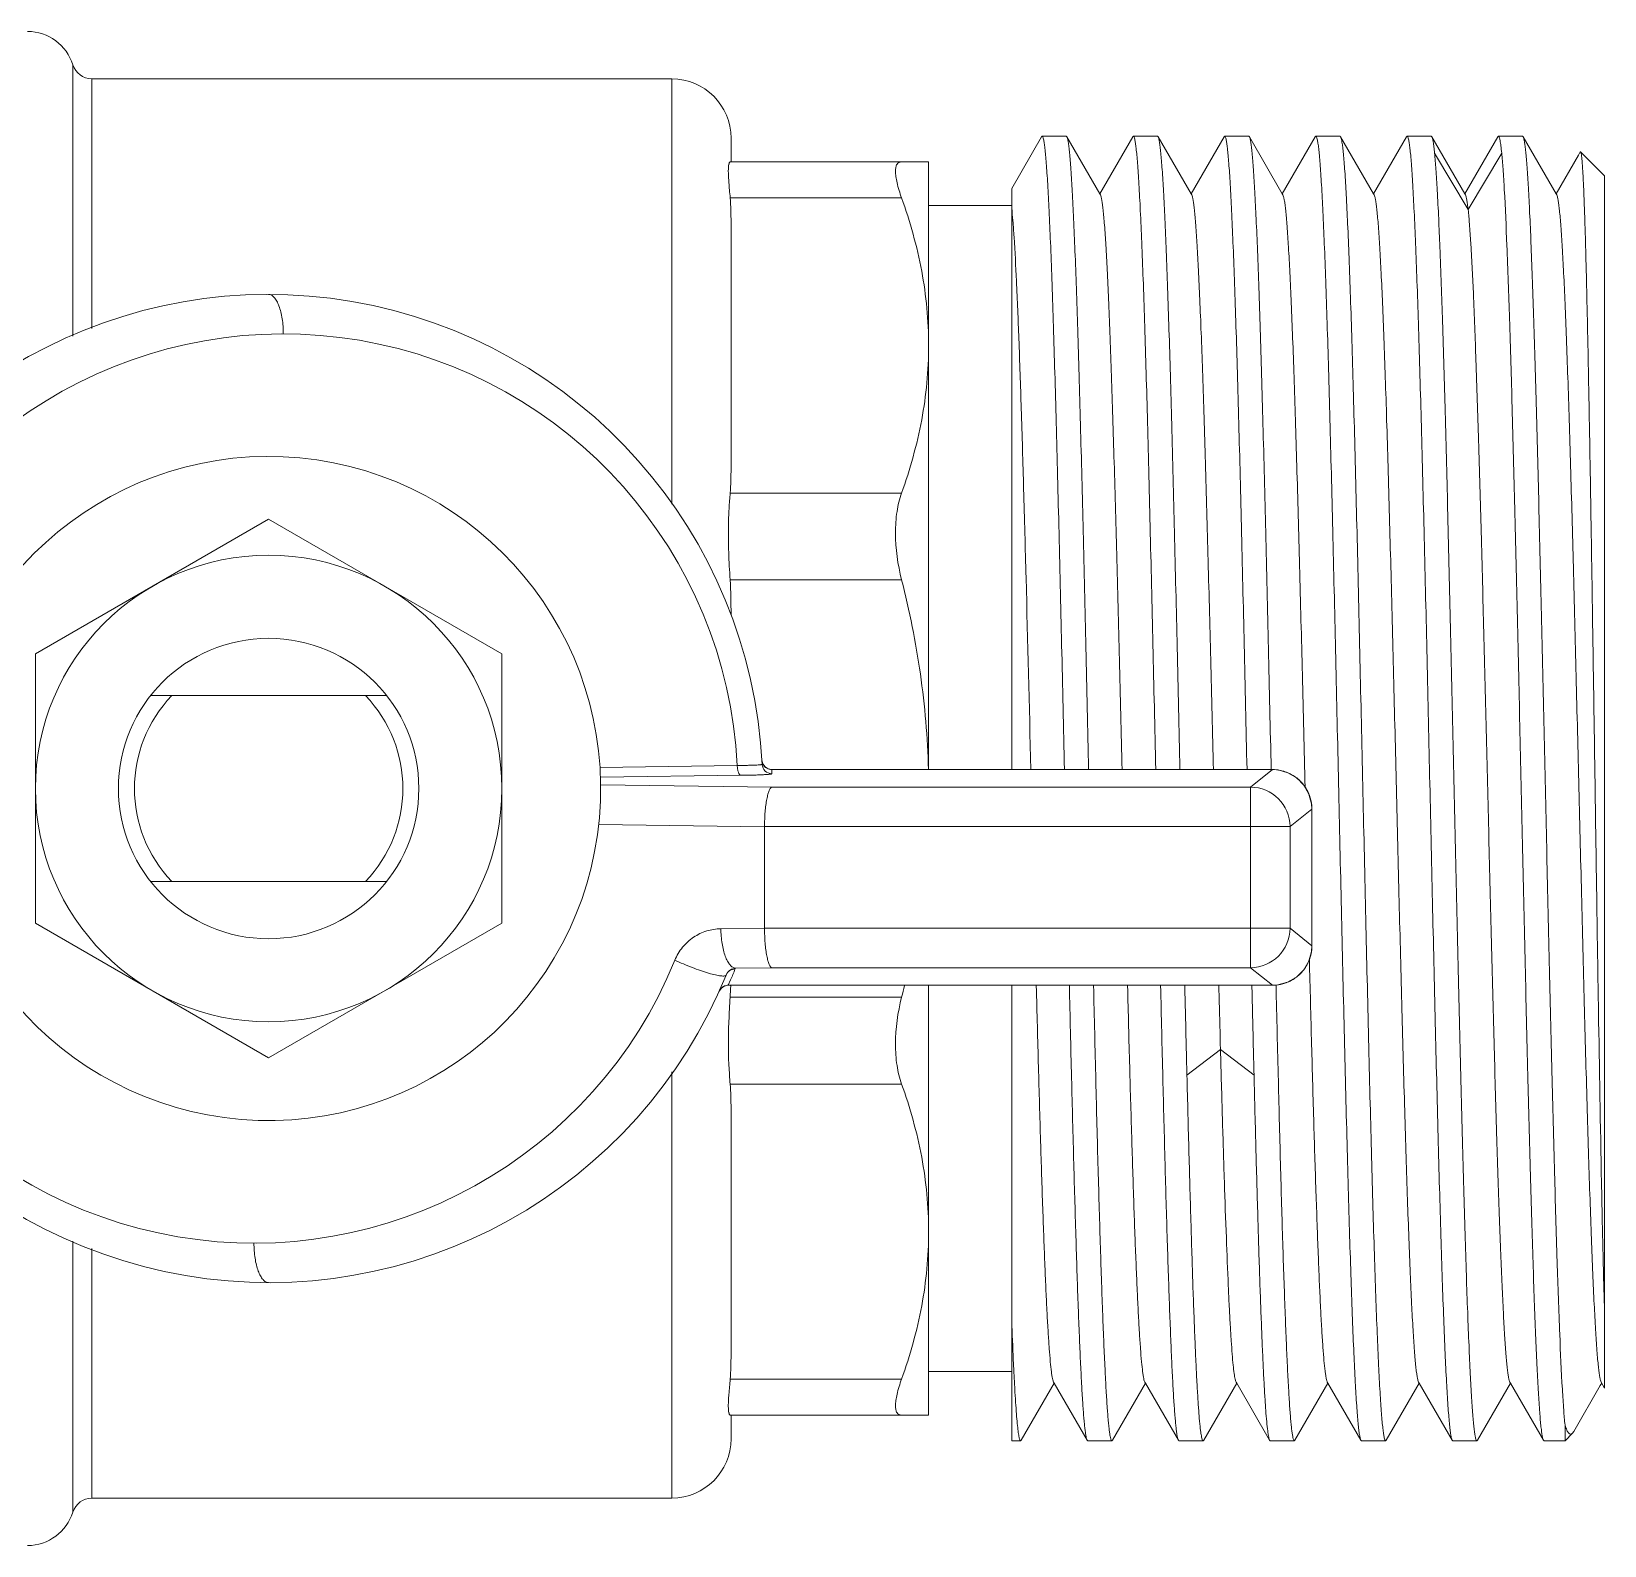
# Model space of a CAD drawing. Header units: millimetres. Extents: x 206 to 1899, y -454 to 296.
# Drawn here: x 661.32 to 663.807, y 56.741 to 59.135 of the extents above; entities that cross this region are included whole.
import ezdxf

# ---------------------------------------------------------------- set-up
doc = ezdxf.new("R2010")
doc.units = ezdxf.units.MM
doc.layers.add('细实线', color=7, linetype='Continuous', lineweight=15)

msp = doc.modelspace()

# ---------------------------------------------------------------- linework, layer by layer
at = {"layer": '细实线', "linetype": 'Continuous', "lineweight": 9}
for p, q in [((661.385, 58.653), (661.385, 59.0817)), ((661.4149, 59.0596), (662.3321, 59.0596)), ((661.4149, 59.0596), (661.4149, 58.6649)), ((662.3321, 58.3872), (662.3321, 59.0596)), ((662.4258, 58.9659), (662.4258, 58.9284)), ((662.9168, 58.9682), (662.8696, 58.8865)), ((662.9168, 58.9682), (662.9176, 58.969)), ((662.9176, 58.969), (662.9559, 58.969)), ((662.9567, 58.9682), (662.9559, 58.969)), ((663.0089, 58.878), (662.9567, 58.9682)), ((663.0611, 58.9682), (663.0089, 58.878)), ((663.0611, 58.9682), (663.062, 58.969)), ((663.062, 58.969), (663.1002, 58.969)), ((663.1011, 58.9682), (663.1002, 58.969)), ((663.1532, 58.878), (663.1011, 58.9682)), ((663.2054, 58.9682), (663.1532, 58.878)), ((663.2054, 58.9682), (663.2063, 58.969)), ((663.2063, 58.969), (663.2445, 58.969)), ((663.2454, 58.9682), (663.2445, 58.969)), ((663.2975, 58.878), (663.2454, 58.9682)), ((663.3497, 58.9682), (663.2975, 58.878)), ((663.3497, 58.9682), (663.3506, 58.969)), ((663.3506, 58.969), (663.3888, 58.969)), ((663.3897, 58.9682), (663.3888, 58.969)), ((663.4418, 58.878), (663.3897, 58.9682)), ((663.494, 58.9682), (663.4418, 58.878)), ((663.494, 58.9682), (663.4949, 58.969)), ((663.4949, 58.969), (663.5331, 58.969)), ((663.534, 58.9682), (663.5331, 58.969)), ((663.5862, 58.878), (663.534, 58.9682)), ((663.6383, 58.9682), (663.5862, 58.878)), ((663.6383, 58.9682), (663.6392, 58.969)), ((663.6392, 58.969), (663.6774, 58.969)), ((663.6783, 58.9682), (663.6774, 58.969)), ((663.7305, 58.878), (663.6783, 58.9682)), ((663.5914, 58.8529), (663.5383, 58.9424)), ((663.6444, 58.9424), (663.5914, 58.8529)), ((663.7657, 58.9389), (663.7305, 58.878)), ((663.7687, 58.9441), (663.7657, 58.9389)), ((663.7687, 58.9441), (663.7693, 58.9443)), ((663.8071, 58.9065), (663.7693, 58.9443)), ((662.4244, 58.9284), (662.7383, 58.9284)), ((662.7383, 58.9284), (662.7383, 57.9676)), ((663.8071, 58.9065), (663.8071, 56.9899)), ((662.8696, 57.9676), (662.8696, 58.8865)), ((662.6955, 58.8715), (662.4244, 58.8715)), ((662.7383, 58.8596), (662.8696, 58.8596)), ((663.0099, 58.8763), (663.0089, 58.878)), ((663.1542, 58.8763), (663.1532, 58.878)), ((663.2985, 58.8763), (663.2975, 58.878)), ((663.4428, 58.8763), (663.4418, 58.878)), ((663.5871, 58.8763), (663.5862, 58.878)), ((663.7314, 58.8763), (663.7305, 58.878)), ((662.4258, 58.8328), (662.4258, 58.4437)), ((662.6955, 58.4049), (662.4244, 58.4049)), ((661.3258, 58.1506), (661.6946, 58.3635)), ((661.6946, 58.3635), (662.0633, 58.1506)), ((662.6955, 58.2677), (662.4244, 58.2677)), ((661.3258, 57.7248), (661.3258, 58.1506)), ((662.0633, 58.1506), (662.0633, 57.7248)), ((661.8812, 58.0846), (661.5079, 58.0846)), ((662.2185, 57.9711), (662.4356, 57.9742)), ((662.4745, 57.9823), (662.4745, 57.9823)), ((662.476, 57.9765), (662.4745, 57.9823)), ((663.2819, 57.9676), (662.4901, 57.9676)), ((663.2819, 57.9676), (662.4901, 57.9676)), ((662.4901, 57.9676), (662.4901, 57.9676)), ((663.2472, 57.9398), (663.2819, 57.9676)), ((663.2819, 57.9676), (663.2819, 57.9676)), ((662.4414, 57.9586), (662.2193, 57.9554)), ((662.2195, 57.9436), (662.4907, 57.9398)), ((662.4907, 57.9398), (663.2472, 57.9398)), ((663.2472, 57.6544), (663.2472, 57.9398)), ((663.3444, 57.9051), (663.3097, 57.8774)), ((663.3444, 57.9051), (663.3444, 57.9051)), ((663.3444, 57.6891), (663.3444, 57.9051)), ((663.3444, 57.6891), (663.3444, 57.9051)), ((662.4787, 57.8772), (662.2165, 57.8809)), ((663.3097, 57.8774), (662.4787, 57.8774)), ((662.4787, 57.8772), (662.4787, 57.717)), ((663.3097, 57.8774), (663.3097, 57.7168)), ((661.5079, 57.7909), (661.8812, 57.7909)), ((661.6946, 57.5119), (661.3258, 57.7248)), ((662.0633, 57.7248), (661.6946, 57.5119)), ((662.4097, 57.716), (662.4787, 57.717)), ((662.4787, 57.7168), (663.3097, 57.7168)), ((663.3097, 57.7168), (663.3444, 57.6891)), ((663.3444, 57.6891), (663.3444, 57.6891)), ((662.4329, 57.6536), (662.4324, 57.6525)), ((662.4907, 57.6544), (662.4329, 57.6536)), ((663.2472, 57.6544), (662.4907, 57.6544)), ((663.2819, 57.6266), (663.2472, 57.6544)), ((662.4071, 57.6174), (662.4071, 57.6174)), ((662.4252, 57.6352), (662.4214, 57.6266)), ((662.4214, 57.6266), (663.2819, 57.6266)), ((662.4214, 57.6266), (663.2819, 57.6266)), ((662.4214, 57.6266), (662.4214, 57.6266)), ((662.4252, 57.6265), (662.4252, 57.6257)), ((662.4252, 57.6265), (662.4252, 57.6257)), ((662.7383, 57.6266), (662.7383, 56.9471)), ((662.8696, 56.9065), (662.8696, 57.6266)), ((663.2819, 57.6266), (663.2819, 57.6266)), ((662.4244, 57.6078), (662.6955, 57.6078)), ((663.1997, 57.525), (663.1467, 57.4847)), ((663.2528, 57.4847), (663.1997, 57.525)), ((662.3321, 56.8159), (662.3321, 57.4896)), ((662.6955, 57.4705), (662.4244, 57.4705)), ((662.4258, 57.4318), (662.4258, 57.0427)), ((661.385, 56.7938), (661.385, 57.2222)), ((661.4149, 57.2105), (661.4149, 56.8159)), ((662.8696, 57.0159), (662.7383, 57.0159)), ((662.8732, 57.0135), (662.873, 57.0157)), ((662.6955, 57.004), (662.4244, 57.004)), ((662.8846, 56.9073), (662.9368, 56.9975)), ((662.9358, 56.9992), (662.9368, 56.9975)), ((662.9368, 56.9975), (662.9889, 56.9073)), ((663.0289, 56.9073), (663.0811, 56.9975)), ((663.0801, 56.9992), (663.0811, 56.9975)), ((663.0811, 56.9975), (663.1332, 56.9073)), ((663.1732, 56.9073), (663.2254, 56.9975)), ((663.2244, 56.9992), (663.2254, 56.9975)), ((663.2254, 56.9975), (663.2775, 56.9073)), ((663.3175, 56.9073), (663.3697, 56.9975)), ((663.3687, 56.9992), (663.3697, 56.9975)), ((663.3697, 56.9975), (663.4218, 56.9073)), ((663.4618, 56.9073), (663.514, 56.9975)), ((663.513, 56.9992), (663.514, 56.9975)), ((663.514, 56.9975), (663.5662, 56.9073)), ((663.6062, 56.9073), (663.6583, 56.9975)), ((663.6573, 56.9992), (663.6583, 56.9975)), ((663.6583, 56.9975), (663.7105, 56.9073)), ((663.7586, 56.9213), (663.8004, 56.9937)), ((663.8004, 56.9937), (663.8026, 56.9975)), ((663.8017, 56.9992), (663.8071, 56.9899)), ((662.7383, 56.9471), (662.4244, 56.9471)), ((662.4258, 56.9471), (662.4258, 56.9096)), ((663.7446, 56.9065), (663.7446, 56.9311)), ((663.7564, 56.9184), (663.7446, 56.9065)), ((663.7586, 56.9213), (663.7564, 56.9184)), ((662.8696, 56.9065), (662.8837, 56.9065)), ((662.8846, 56.9073), (662.8837, 56.9065)), ((662.9889, 56.9073), (662.9898, 56.9065)), ((663.028, 56.9065), (662.9898, 56.9065)), ((663.0289, 56.9073), (663.028, 56.9065)), ((663.1332, 56.9073), (663.1341, 56.9065)), ((663.1723, 56.9065), (663.1341, 56.9065)), ((663.1732, 56.9073), (663.1723, 56.9065)), ((663.2775, 56.9073), (663.2784, 56.9065)), ((663.3166, 56.9065), (663.2784, 56.9065)), ((663.3175, 56.9073), (663.3166, 56.9065)), ((663.4218, 56.9073), (663.4227, 56.9065)), ((663.461, 56.9065), (663.4227, 56.9065)), ((663.4618, 56.9073), (663.461, 56.9065)), ((663.5662, 56.9073), (663.567, 56.9065)), ((663.6053, 56.9065), (663.567, 56.9065)), ((663.6062, 56.9073), (663.6053, 56.9065)), ((663.7105, 56.9073), (663.7114, 56.9065)), ((663.7114, 56.9065), (663.7446, 56.9065)), ((662.3321, 56.8159), (661.4149, 56.8159))]:
    msp.add_line(p, q, dxfattribs=at)
for points in [[(662.4901, 57.9676), (662.4846, 57.9686), (662.4795, 57.9718), (662.476, 57.9765)], [(663.3444, 57.9051), (663.3438, 57.9136), (663.3397, 57.929), (663.3316, 57.943), (663.3203, 57.9545), (663.3064, 57.9626), (663.291, 57.967), (663.2819, 57.9676)], [(663.2819, 57.6266), (663.2904, 57.6272), (663.3058, 57.6313), (663.3198, 57.6394), (663.3313, 57.6508), (663.3394, 57.6647), (663.3438, 57.68), (663.3444, 57.6891)], [(662.4071, 57.6174), (662.4106, 57.6223), (662.4157, 57.6255), (662.4214, 57.6266)]]:
    msp.add_lwpolyline(points, dxfattribs=at)
for radius in [0.3688, 0.2375]:
    msp.add_circle((661.6946, 57.9377), radius, dxfattribs=at)
for centre, radius, start, end in [((661.3133, 59.0596), 0.075, 17.1046, 90), ((661.4149, 59.0909), 0.0312, 197.1046, 270), ((662.3321, 58.9659), 0.0938, 0, 90), ((661.6946, 57.9377), 0.7812, 2.8027, 157.8184), ((661.7178, 57.9377), 0.7188, 2.9055, 157.8183), ((661.6946, 57.9377), 0.525, 175.5961, 174.2452), ((661.6946, 57.9377), 0.2122, 136.1959, 223.8041), ((661.6946, 57.9377), 0.2122, 316.1959, 43.8041), ((662.4905, 57.9767), 0.0156, 182.8203, 270.0215), ((662.49, 57.9831), 0.0155, 204.9163, 208.5376), ((662.4902, 57.9833), 0.0157, 208.5912, 227.0456), ((662.4901, 57.9832), 0.0156, 227.1155, 231.9619), ((662.4902, 57.9833), 0.0157, 231.9797, 248.9418), ((662.4902, 57.9834), 0.0158, 249.0602, 262.2297), ((662.4901, 57.9832), 0.0156, 262.2128, 269.9791), ((661.6949, 57.9221), 0.7966, 2.8024, 3.2716), ((663.2818, 57.9048), 0.0628, 78.098, 89.9269), ((663.2819, 57.9052), 0.0624, 71.3352, 78.0934), ((663.2818, 57.905), 0.0626, 63.1933, 71.3252), ((663.2819, 57.9051), 0.0624, 56.4475, 63.1846), ((663.2471, 57.8773), 0.0626, 0.0928, 89.8862), ((663.2817, 57.9049), 0.0627, 48.2662, 56.4417), ((663.282, 57.9052), 0.0624, 41.5313, 48.2566), ((663.2817, 57.905), 0.0627, 33.3126, 41.5229), ((663.2819, 57.9051), 0.0624, 26.6342, 33.3057), ((663.2818, 57.9051), 0.0626, 18.3781, 26.6263), ((663.282, 57.9051), 0.0624, 11.7205, 18.3667), ((663.2816, 57.9051), 0.0628, 0.0732, 11.7176), ((661.6946, 57.9377), 0.7812, 182.8, 337.8159), ((661.6714, 57.9377), 0.7188, 182.9024, 337.8157), ((663.2471, 57.7169), 0.0626, 270.1139, 359.9072), ((663.2816, 57.6892), 0.0628, 348.0407, 359.9267), ((663.2819, 57.6891), 0.0624, 326.4884, 333.1506), ((663.2818, 57.6892), 0.0626, 333.1593, 341.3984), ((663.282, 57.6891), 0.0624, 341.4085, 348.0359), ((661.6946, 57.9533), 0.7968, 336.4666, 337.8159), ((663.2819, 57.6891), 0.0624, 296.5983, 303.3455), ((663.2817, 57.6893), 0.0627, 303.3524, 311.5249), ((663.282, 57.689), 0.0624, 311.5333, 318.259), ((663.2817, 57.6893), 0.0627, 318.2686, 326.4826), ((662.4214, 57.6109), 0.0157, 101.6652, 111.3687), ((662.4214, 57.611), 0.0157, 90.0226, 101.6998), ((661.5552, 57.6546), 0.8705, 356.9201, 358.0997), ((661.1801, 57.9909), 1.5631, 345.8125, 346.5164), ((663.2818, 57.6894), 0.0628, 270.073, 281.6579), ((663.2819, 57.689), 0.0624, 281.6606, 288.4375), ((663.2818, 57.6892), 0.0626, 288.4489, 296.5905), ((662.3321, 56.9096), 0.0938, 270, 0), ((661.4149, 56.7846), 0.0312, 90, 162.8954), ((661.3133, 56.8159), 0.075, 270, 342.8954)]:
    msp.add_arc(centre, radius, start, end, dxfattribs=at)
for points, knots in [([(662.9176, 58.969), (662.9178, 58.969), (662.9184, 58.9686), (662.9192, 58.967), (662.9201, 58.9634), (662.9211, 58.9575), (662.9222, 58.9491), (662.9233, 58.9384), (662.9244, 58.9254), (662.9255, 58.9101), (662.927, 58.8853), (662.9289, 58.8488), (662.9311, 58.7987), (662.9333, 58.7407), (662.9355, 58.6752), (662.9376, 58.6028), (662.9398, 58.5243), (662.942, 58.4404), (662.945, 58.3198), (662.9487, 58.1618), (662.9516, 58.0333), (662.9531, 57.9677)], [0, 0, 0, 0, 0.000627, 0.001679, 0.005423, 0.011477, 0.019866, 0.030582, 0.043603, 0.058907, 0.076459, 0.118138, 0.168266, 0.226376, 0.291934, 0.364334, 0.442903, 0.526916, 0.615591, 0.803609, 1, 1, 1, 1]), ([(662.9913, 57.9677), (662.9898, 58.0317), (662.987, 58.1571), (662.9828, 58.3391), (662.9792, 58.4831), (662.9763, 58.5896), (662.9741, 58.6613), (662.972, 58.7267), (662.9698, 58.785), (662.9677, 58.836), (662.9656, 58.8789), (662.9638, 58.9096), (662.9622, 58.9299), (662.9612, 58.9419), (662.9601, 58.9517), (662.9591, 58.9592), (662.9581, 58.9645), (662.9573, 58.9673), (662.9567, 58.9682)], [0, 0, 0, 0, 0.191779, 0.375758, 0.545466, 0.623077, 0.694933, 0.7604, 0.818905, 0.869932, 0.913032, 0.947835, 0.962026, 0.974038, 0.983849, 0.99144, 0.996812, 1, 1, 1, 1]), ([(663.062, 58.969), (663.0622, 58.969), (663.0627, 58.9686), (663.0635, 58.967), (663.0644, 58.9634), (663.0654, 58.9575), (663.0665, 58.9491), (663.0676, 58.9384), (663.0687, 58.9254), (663.0698, 58.9101), (663.0713, 58.8853), (663.0732, 58.8488), (663.0754, 58.7987), (663.0776, 58.7407), (663.0798, 58.6752), (663.082, 58.6028), (663.0842, 58.5243), (663.0864, 58.4404), (663.0893, 58.3198), (663.093, 58.1618), (663.0959, 58.0333), (663.0974, 57.9677)], [0, 0, 0, 0, 0.000627, 0.001679, 0.005423, 0.011477, 0.019866, 0.030582, 0.043603, 0.058907, 0.076459, 0.118138, 0.168266, 0.226376, 0.291934, 0.364334, 0.442903, 0.526916, 0.615591, 0.803609, 1, 1, 1, 1]), ([(663.1356, 57.9677), (663.1342, 58.0317), (663.1314, 58.1571), (663.1271, 58.3391), (663.1235, 58.4831), (663.1206, 58.5896), (663.1184, 58.6613), (663.1163, 58.7267), (663.1142, 58.785), (663.112, 58.8359), (663.1099, 58.8789), (663.1081, 58.9096), (663.1065, 58.9299), (663.1055, 58.9419), (663.1044, 58.9517), (663.1034, 58.9592), (663.1024, 58.9645), (663.1016, 58.9673), (663.1011, 58.9682)], [0, 0, 0, 0, 0.191778, 0.375757, 0.545465, 0.623075, 0.694932, 0.7604, 0.818905, 0.869931, 0.913032, 0.947835, 0.962026, 0.974038, 0.983849, 0.99144, 0.996812, 1, 1, 1, 1]), ([(663.2063, 58.969), (663.2065, 58.969), (663.207, 58.9686), (663.2078, 58.967), (663.2087, 58.9634), (663.2098, 58.9575), (663.2108, 58.9491), (663.2119, 58.9384), (663.213, 58.9254), (663.2141, 58.9101), (663.2156, 58.8853), (663.2175, 58.8488), (663.2197, 58.7987), (663.2219, 58.7407), (663.2241, 58.6752), (663.2263, 58.6028), (663.2285, 58.5243), (663.2307, 58.4403), (663.2337, 58.3198), (663.2373, 58.1617), (663.2402, 58.0333), (663.2417, 57.9677)], [0, 0, 0, 0, 0.000627, 0.001679, 0.005423, 0.011477, 0.019866, 0.030582, 0.043604, 0.058907, 0.07646, 0.118139, 0.168266, 0.226377, 0.291935, 0.364336, 0.442905, 0.526917, 0.615593, 0.803611, 1, 1, 1, 1]), ([(663.2799, 57.9676), (663.2785, 58.0316), (663.2757, 58.1571), (663.2714, 58.3391), (663.2678, 58.4831), (663.2649, 58.5896), (663.2627, 58.6613), (663.2606, 58.7266), (663.2585, 58.785), (663.2563, 58.8359), (663.2542, 58.8789), (663.2524, 58.9096), (663.2509, 58.9299), (663.2498, 58.9419), (663.2487, 58.9517), (663.2477, 58.9592), (663.2467, 58.9645), (663.2459, 58.9673), (663.2454, 58.9682)], [0, 0, 0, 0, 0.191777, 0.375755, 0.545463, 0.623074, 0.694931, 0.760399, 0.818904, 0.869931, 0.913032, 0.947835, 0.962026, 0.974038, 0.983849, 0.99144, 0.996812, 1, 1, 1, 1]), ([(663.3506, 58.969), (663.3508, 58.969), (663.3513, 58.9686), (663.3521, 58.967), (663.353, 58.9634), (663.3541, 58.9573), (663.3552, 58.9489), (663.3563, 58.9381), (663.3573, 58.9249), (663.3584, 58.9094), (663.36, 58.8842), (663.3619, 58.8473), (663.3641, 58.7966), (663.3663, 58.7379), (663.3685, 58.6716), (663.3707, 58.5985), (663.3729, 58.5191), (663.3751, 58.4343), (663.3781, 58.3127), (663.3818, 58.1532), (663.3862, 57.9574), (663.3906, 57.7608), (663.395, 57.5708), (663.3987, 57.4199), (663.4017, 57.3078), (663.4039, 57.2321), (663.4061, 57.1631), (663.4083, 57.1013), (663.4105, 57.0473), (663.4127, 57.0018), (663.4146, 56.9692), (663.4162, 56.9477), (663.4173, 56.935), (663.4184, 56.9247), (663.4194, 56.9167), (663.4205, 56.9112), (663.4213, 56.9082), (663.4218, 56.9073)], [0, 0, 0, 0, 0.000307, 0.000824, 0.002665, 0.005642, 0.009768, 0.015039, 0.021443, 0.02897, 0.037602, 0.058097, 0.082742, 0.111304, 0.143518, 0.179082, 0.21766, 0.258893, 0.302393, 0.394541, 0.490652, 0.587125, 0.680343, 0.766814, 0.806494, 0.843299, 0.876883, 0.906933, 0.933165, 0.955337, 0.973241, 0.98054, 0.986714, 0.991751, 0.995643, 0.998386, 1, 1, 1, 1]), ([(663.461, 56.9065), (663.4607, 56.9065), (663.4602, 56.9069), (663.4594, 56.9085), (663.4585, 56.9121), (663.4574, 56.9181), (663.4564, 56.9266), (663.4553, 56.9374), (663.4542, 56.9506), (663.4531, 56.9661), (663.4515, 56.9912), (663.4496, 57.0282), (663.4474, 57.0789), (663.4452, 57.1376), (663.443, 57.2038), (663.4408, 57.277), (663.4386, 57.3563), (663.4364, 57.4411), (663.4334, 57.5628), (663.4297, 57.7222), (663.4253, 57.9181), (663.4209, 58.1147), (663.4166, 58.3046), (663.4129, 58.4555), (663.4098, 58.5676), (663.4076, 58.6433), (663.4054, 58.7124), (663.4032, 58.7742), (663.401, 58.8281), (663.3988, 58.8737), (663.3969, 58.9062), (663.3953, 58.9278), (663.3943, 58.9405), (663.3932, 58.9508), (663.3921, 58.9588), (663.391, 58.9643), (663.3902, 58.9673), (663.3897, 58.9682)], [0, 0, 0, 0, 0.000307, 0.000824, 0.002665, 0.005642, 0.009768, 0.015039, 0.021443, 0.02897, 0.037602, 0.058097, 0.082742, 0.111304, 0.143518, 0.179082, 0.21766, 0.258893, 0.302393, 0.394541, 0.490652, 0.587125, 0.680343, 0.766814, 0.806494, 0.843299, 0.876883, 0.906933, 0.933165, 0.955337, 0.973241, 0.98054, 0.986714, 0.991751, 0.995643, 0.998386, 1, 1, 1, 1]), ([(663.4949, 58.969), (663.4951, 58.969), (663.4956, 58.9686), (663.4964, 58.967), (663.4974, 58.9634), (663.4984, 58.9573), (663.4995, 58.9489), (663.5006, 58.9381), (663.5017, 58.9249), (663.5028, 58.9094), (663.5043, 58.8842), (663.5062, 58.8473), (663.5084, 58.7966), (663.5106, 58.7379), (663.5128, 58.6716), (663.515, 58.5985), (663.5172, 58.5191), (663.5194, 58.4343), (663.5225, 58.3127), (663.5262, 58.1532), (663.5305, 57.9574), (663.5349, 57.7608), (663.5393, 57.5708), (663.543, 57.4199), (663.546, 57.3078), (663.5482, 57.2321), (663.5504, 57.1631), (663.5526, 57.1013), (663.5548, 57.0473), (663.557, 57.0018), (663.5589, 56.9692), (663.5605, 56.9477), (663.5616, 56.935), (663.5627, 56.9247), (663.5637, 56.9167), (663.5648, 56.9112), (663.5656, 56.9082), (663.5662, 56.9073)], [0, 0, 0, 0, 0.000307, 0.000824, 0.002665, 0.005642, 0.009768, 0.015039, 0.021443, 0.02897, 0.037602, 0.058097, 0.082742, 0.111304, 0.143518, 0.179082, 0.21766, 0.258893, 0.302393, 0.394541, 0.490652, 0.587125, 0.680343, 0.766814, 0.806494, 0.843299, 0.876883, 0.906933, 0.933165, 0.955337, 0.973241, 0.98054, 0.986714, 0.991751, 0.995643, 0.998386, 1, 1, 1, 1]), ([(663.5383, 58.9424), (663.538, 58.9457), (663.5374, 58.9515), (663.5364, 58.9592), (663.5353, 58.9645), (663.5345, 58.9673), (663.534, 58.9682)], [0, 0, 0, 0, 0.37806, 0.670601, 0.877463, 1, 1, 1, 1]), ([(663.6392, 58.969), (663.6395, 58.969), (663.6401, 58.9684), (663.641, 58.9662), (663.6421, 58.9612), (663.6433, 58.953), (663.644, 58.9463), (663.6444, 58.9424)], [0, 0, 0, 0, 0.028252, 0.079682, 0.267949, 0.574615, 1, 1, 1, 1]), ([(663.7446, 56.9311), (663.7437, 56.9391), (663.7422, 56.9579), (663.7392, 57.0058), (663.7357, 57.0841), (663.7318, 57.198), (663.7277, 57.336), (663.7237, 57.4934), (663.7196, 57.6652), (663.7155, 57.8459), (663.7115, 58.0295), (663.7074, 58.2102), (663.7033, 58.382), (663.6999, 58.5172), (663.697, 58.6167), (663.695, 58.6835), (663.6929, 58.7442), (663.6909, 58.7984), (663.6888, 58.8456), (663.6868, 58.8854), (663.685, 58.9138), (663.6836, 58.9326), (663.6826, 58.9437), (663.6815, 58.9528), (663.6806, 58.9598), (663.6796, 58.9647), (663.6788, 58.9673), (663.6783, 58.9682)], [0, 0, 0, 0, 0.011929, 0.027764, 0.070604, 0.12715, 0.195576, 0.273668, 0.358897, 0.448505, 0.539588, 0.629196, 0.714426, 0.79252, 0.828088, 0.860947, 0.89083, 0.917495, 0.940727, 0.960337, 0.976171, 0.982631, 0.988103, 0.992578, 0.99605, 0.998518, 1, 1, 1, 1]), ([(663.6053, 56.9065), (663.6051, 56.9065), (663.6046, 56.9068), (663.6038, 56.9083), (663.603, 56.9114), (663.602, 56.9168), (663.601, 56.9242), (663.5999, 56.9338), (663.5989, 56.9454), (663.5979, 56.9591), (663.5964, 56.9814), (663.5946, 57.0141), (663.5926, 57.0591), (663.5905, 57.1113), (663.5884, 57.1704), (663.5864, 57.2358), (663.5843, 57.3071), (663.5822, 57.3836), (663.5794, 57.4942), (663.5759, 57.6404), (663.5718, 57.822), (663.5676, 58.0075), (663.5635, 58.1906), (663.5594, 58.3654), (663.5553, 58.526), (663.5513, 58.6672), (663.5472, 58.7842), (663.5437, 58.8649), (663.5407, 58.9144), (663.5392, 58.934), (663.5383, 58.9424)], [0, 0, 0, 0, 0.000288, 0.000758, 0.002412, 0.005078, 0.008771, 0.013487, 0.019219, 0.025959, 0.033692, 0.052075, 0.07422, 0.099944, 0.129037, 0.161256, 0.196337, 0.233988, 0.273898, 0.359158, 0.449297, 0.541334, 0.632228, 0.718972, 0.798699, 0.868773, 0.92688, 0.971104, 0.98754, 1, 1, 1, 1]), ([(663.6444, 58.9424), (663.6452, 58.9341), (663.6468, 58.9149), (663.6497, 58.8662), (663.6532, 58.7872), (663.6572, 58.6725), (663.6612, 58.5342), (663.6652, 58.3766), (663.6693, 58.2049), (663.6734, 58.0246), (663.6774, 57.8415), (663.6815, 57.6615), (663.6855, 57.4904), (663.689, 57.3559), (663.6918, 57.2569), (663.6939, 57.1905), (663.6959, 57.1301), (663.6979, 57.0762), (663.7, 57.0292), (663.702, 56.9896), (663.7038, 56.9614), (663.7052, 56.9427), (663.7062, 56.9316), (663.7073, 56.9226), (663.7082, 56.9156), (663.7092, 56.9107), (663.71, 56.9081), (663.7105, 56.9073)], [0, 0, 0, 0, 0.012276, 0.028428, 0.071806, 0.128755, 0.197446, 0.27567, 0.360909, 0.450419, 0.541319, 0.63068, 0.715627, 0.793424, 0.828848, 0.861569, 0.891321, 0.917868, 0.940993, 0.960515, 0.976275, 0.982706, 0.988153, 0.992608, 0.996065, 0.998524, 1, 1, 1, 1]), ([(663.7693, 58.9443), (663.7694, 58.9442), (663.7696, 58.9437), (663.77, 58.9422), (663.7705, 58.9394), (663.7711, 58.9349), (663.7716, 58.9287), (663.7722, 58.921), (663.7728, 58.9117), (663.7734, 58.9009), (663.7742, 58.8834), (663.7752, 58.8578), (663.7763, 58.8228), (663.7775, 58.7821), (663.7786, 58.736), (663.7798, 58.6849), (663.781, 58.6289), (663.7821, 58.5686), (663.7837, 58.4804), (663.7857, 58.3623), (663.788, 58.2133), (663.7904, 58.0575), (663.7927, 57.8988), (663.795, 57.7417), (663.7981, 57.5469), (663.8011, 57.3675), (663.8044, 57.2085), (663.8061, 57.1403), (663.8071, 57.1096)], [0, 0, 0, 0, 0.000309, 0.000818, 0.002467, 0.004973, 0.008334, 0.012551, 0.017618, 0.023527, 0.03027, 0.046218, 0.065363, 0.087587, 0.112752, 0.140698, 0.171249, 0.204209, 0.239368, 0.315362, 0.397266, 0.482946, 0.570152, 0.656578, 0.739921, 0.888544, 0.949789, 1, 1, 1, 1]), ([(662.4244, 58.9284), (662.424, 58.9284), (662.4233, 58.9274), (662.4228, 58.9261), (662.4221, 58.9236), (662.4216, 58.9193), (662.4215, 58.9155), (662.4215, 58.9133)], [0, 0, 0, 0, 0.091409, 0.173498, 0.282657, 0.584801, 1, 1, 1, 1]), ([(662.4215, 58.9133), (662.4215, 58.9106), (662.4218, 58.9046), (662.4224, 58.8949), (662.4233, 58.8837), (662.4241, 58.8757), (662.4244, 58.8715)], [0, 0, 0, 0, 0.19404, 0.426979, 0.696532, 1, 1, 1, 1]), ([(662.6955, 58.8715), (662.6927, 58.8794), (662.6891, 58.8905), (662.6864, 58.9047), (662.6856, 58.913), (662.6861, 58.9196), (662.6878, 58.9246), (662.6912, 58.9278), (662.6941, 58.9284), (662.6955, 58.9284)], [0, 0, 0, 0, 0.396035, 0.554921, 0.685547, 0.788364, 0.867328, 0.932406, 1, 1, 1, 1]), ([(662.7383, 58.6382), (662.7383, 58.6776), (662.7306, 58.7571), (662.709, 58.8338), (662.6955, 58.8715)], [0, 0, 0, 0, 0.496082, 1, 1, 1, 1]), ([(662.8696, 58.8553), (662.8703, 58.8487), (662.8717, 58.8335), (662.8744, 58.7951), (662.8776, 58.7329), (662.8813, 58.6424), (662.885, 58.5326), (662.8887, 58.4067), (662.8938, 58.2165), (662.8975, 58.0688), (662.8999, 57.9677)], [0, 0, 0, 0, 0.022348, 0.051587, 0.12989, 0.232813, 0.357563, 0.500746, 0.65846, 1, 1, 1, 1]), ([(663.0099, 58.8763), (663.0104, 58.8754), (663.0112, 58.8727), (663.0122, 58.8678), (663.0132, 58.8608), (663.0143, 58.8518), (663.0153, 58.8409), (663.0169, 58.8223), (663.0187, 58.7943), (663.0208, 58.7552), (663.0229, 58.7089), (663.025, 58.6559), (663.0272, 58.5966), (663.0293, 58.5315), (663.0322, 58.4349), (663.0358, 58.3044), (663.04, 58.1394), (663.0428, 58.0257), (663.0443, 57.9676)], [0, 0, 0, 0, 0.003383, 0.008932, 0.01668, 0.026628, 0.038764, 0.053065, 0.088034, 0.131247, 0.18233, 0.240838, 0.306265, 0.378037, 0.455531, 0.624929, 0.808552, 1, 1, 1, 1]), ([(663.1542, 58.8763), (663.1547, 58.8754), (663.1555, 58.8727), (663.1565, 58.8678), (663.1575, 58.8608), (663.1586, 58.8518), (663.1596, 58.8409), (663.1612, 58.8223), (663.163, 58.7943), (663.1651, 58.7552), (663.1672, 58.7089), (663.1693, 58.6559), (663.1715, 58.5966), (663.1736, 58.5315), (663.1765, 58.4349), (663.1801, 58.3044), (663.1844, 58.1394), (663.1871, 58.0257), (663.1886, 57.9676)], [0, 0, 0, 0, 0.003383, 0.008931, 0.01668, 0.026628, 0.038764, 0.053066, 0.088035, 0.131249, 0.182331, 0.24084, 0.306266, 0.378038, 0.455532, 0.62493, 0.808555, 1, 1, 1, 1]), ([(663.2985, 58.8763), (663.299, 58.8754), (663.2998, 58.8726), (663.3009, 58.8675), (663.3019, 58.8603), (663.303, 58.851), (663.3041, 58.8396), (663.3056, 58.8204), (663.3075, 58.7914), (663.3096, 58.7508), (663.3118, 58.7028), (663.314, 58.6479), (663.3161, 58.5865), (663.3183, 58.5192), (663.3213, 58.4195), (663.325, 58.2851), (663.3293, 58.1156), (663.3321, 57.999), (663.3336, 57.9396)], [0, 0, 0, 0, 0.003368, 0.008923, 0.016699, 0.026693, 0.038894, 0.053277, 0.088455, 0.131926, 0.183296, 0.242102, 0.307814, 0.379831, 0.457504, 0.626943, 0.809988, 1, 1, 1, 1]), ([(663.4428, 58.8763), (663.4433, 58.8754), (663.4441, 58.8726), (663.4452, 58.8675), (663.4462, 58.8603), (663.4473, 58.851), (663.4484, 58.8395), (663.4499, 58.8203), (663.4518, 58.7912), (663.454, 58.7505), (663.4561, 58.7024), (663.4583, 58.6473), (663.4605, 58.5858), (663.4626, 58.5184), (663.4656, 58.4184), (663.4693, 58.2838), (663.4736, 58.114), (663.4779, 57.9377), (663.4822, 57.7615), (663.4865, 57.5917), (663.4902, 57.457), (663.4932, 57.3571), (663.4954, 57.2897), (663.4975, 57.2281), (663.4997, 57.1731), (663.5019, 57.125), (663.504, 57.0843), (663.5059, 57.0552), (663.5075, 57.0359), (663.5085, 57.0245), (663.5096, 57.0152), (663.5107, 57.0079), (663.5117, 57.0028), (663.5125, 57.0001), (663.513, 56.9992)], [0, 0, 0, 0, 0.001684, 0.004461, 0.00835, 0.013349, 0.019452, 0.026646, 0.044243, 0.065987, 0.091682, 0.121095, 0.153961, 0.189978, 0.22882, 0.313541, 0.405043, 0.499999, 0.594955, 0.686458, 0.771179, 0.810021, 0.846039, 0.878904, 0.908317, 0.934013, 0.955756, 0.973355, 0.980548, 0.98665, 0.991651, 0.995539, 0.998316, 1, 1, 1, 1]), ([(663.5871, 58.8763), (663.5876, 58.8754), (663.5884, 58.8728), (663.5894, 58.8679), (663.5904, 58.8611), (663.5911, 58.8559), (663.5914, 58.8529)], [0, 0, 0, 0, 0.127647, 0.336317, 0.62714, 1, 1, 1, 1]), ([(663.7314, 58.8763), (663.732, 58.8754), (663.7328, 58.8726), (663.7338, 58.8675), (663.7349, 58.8603), (663.7359, 58.851), (663.737, 58.8395), (663.7386, 58.8203), (663.7404, 58.7912), (663.7426, 58.7505), (663.7448, 58.7024), (663.7469, 58.6473), (663.7491, 58.5858), (663.7513, 58.5184), (663.7543, 58.4184), (663.7579, 58.2838), (663.7622, 58.114), (663.7665, 57.9377), (663.7709, 57.7615), (663.7752, 57.5917), (663.7788, 57.457), (663.7818, 57.3571), (663.784, 57.2897), (663.7862, 57.2281), (663.7883, 57.1731), (663.7905, 57.125), (663.7927, 57.0843), (663.7945, 57.0552), (663.7961, 57.0359), (663.7972, 57.0245), (663.7982, 57.0152), (663.7993, 57.0079), (663.8003, 57.0028), (663.8011, 57.0001), (663.8017, 56.9992)], [0, 0, 0, 0, 0.001684, 0.004462, 0.00835, 0.013349, 0.019452, 0.026646, 0.044243, 0.065987, 0.091683, 0.121096, 0.153961, 0.189979, 0.228821, 0.313542, 0.405045, 0.500001, 0.594957, 0.686459, 0.771181, 0.810022, 0.84604, 0.878905, 0.908318, 0.934014, 0.955757, 0.973355, 0.980548, 0.98665, 0.99165, 0.995539, 0.998316, 1, 1, 1, 1]), ([(663.5914, 58.8529), (663.5922, 58.8454), (663.5937, 58.8279), (663.5967, 58.7836), (663.6001, 58.7118), (663.6041, 58.6076), (663.6081, 58.4818), (663.6122, 58.3385), (663.6162, 58.1824), (663.6203, 58.0184), (663.6243, 57.8518), (663.6284, 57.688), (663.6324, 57.5322), (663.6359, 57.4097), (663.6387, 57.3194), (663.6408, 57.2588), (663.6428, 57.2037), (663.6448, 57.1545), (663.6469, 57.1116), (663.6489, 57.0753), (663.6506, 57.0494), (663.6521, 57.0322), (663.6531, 57.022), (663.6541, 57.0136), (663.6551, 57.0071), (663.6561, 57.0025), (663.6569, 57), (663.6573, 56.9992)], [0, 0, 0, 0, 0.012265, 0.028394, 0.071694, 0.128531, 0.197085, 0.275158, 0.360244, 0.449612, 0.540392, 0.629669, 0.714576, 0.792387, 0.827841, 0.860606, 0.890421, 0.917045, 0.940266, 0.959897, 0.975786, 0.982286, 0.987808, 0.992342, 0.995881, 0.998428, 1, 1, 1, 1]), ([(661.6946, 58.719), (661.6961, 58.719), (661.6996, 58.718), (661.704, 58.714), (661.7079, 58.7081), (661.7113, 58.7003), (661.7141, 58.6909), (661.717, 58.6762), (661.7178, 58.6645), (661.7178, 58.6565)], [0, 0, 0, 0, 0.066259, 0.145781, 0.245167, 0.365713, 0.505606, 0.661195, 1, 1, 1, 1]), ([(662.6955, 58.4049), (662.709, 58.4426), (662.7306, 58.5193), (662.7383, 58.5988), (662.7383, 58.6382)], [0, 0, 0, 0, 0.503918, 1, 1, 1, 1]), ([(662.4244, 58.4049), (662.4241, 58.4009), (662.4234, 58.3927), (662.4226, 58.3798), (662.422, 58.3662), (662.4216, 58.3568), (662.4216, 58.352)], [0, 0, 0, 0, 0.2269, 0.47033, 0.728642, 1, 1, 1, 1]), ([(662.6955, 58.2677), (662.6894, 58.2919), (662.6842, 58.3283), (662.6872, 58.3746), (662.6921, 58.3955), (662.6955, 58.4049)], [0, 0, 0, 0, 0.539492, 0.783634, 1, 1, 1, 1]), ([(662.4216, 58.352), (662.4215, 58.3453), (662.4216, 58.3316), (662.4221, 58.3107), (662.423, 58.2893), (662.424, 58.2749), (662.4244, 58.2677)], [0, 0, 0, 0, 0.238718, 0.487124, 0.741951, 1, 1, 1, 1]), ([(662.7379, 57.9676), (662.7367, 58.0182), (662.728, 58.1193), (662.7079, 58.2186), (662.6955, 58.2677)], [0, 0, 0, 0, 0.499987, 1, 1, 1, 1]), ([(662.4356, 57.9742), (662.4384, 57.9742), (662.4437, 57.9742), (662.4513, 57.9743), (662.4581, 57.9745), (662.4638, 57.9747), (662.4684, 57.9749), (662.4714, 57.9752), (662.4732, 57.9754), (662.4741, 57.9756), (662.4746, 57.9757), (662.4749, 57.9759), (662.4749, 57.9759)], [0, 0, 0, 0, 0.211561, 0.405976, 0.578175, 0.724503, 0.841829, 0.92769, 0.958169, 0.980202, 0.993871, 1, 1, 1, 1]), ([(662.4414, 57.9586), (662.4411, 57.9586), (662.4403, 57.959), (662.4386, 57.9604), (662.4371, 57.9637), (662.4359, 57.9685), (662.4357, 57.9722), (662.4356, 57.9742)], [0, 0, 0, 0, 0.061954, 0.1476, 0.3697, 0.664362, 1, 1, 1, 1]), ([(662.4905, 57.9611), (662.4905, 57.961), (662.4901, 57.9608), (662.4895, 57.9606), (662.4884, 57.9604), (662.4869, 57.9603), (662.485, 57.9601), (662.4817, 57.9598), (662.4766, 57.9595), (662.4695, 57.9592), (662.4611, 57.9589), (662.4516, 57.9587), (662.4449, 57.9586), (662.4414, 57.9586)], [0, 0, 0, 0, 0.005883, 0.019474, 0.041493, 0.071997, 0.11085, 0.157842, 0.275264, 0.421653, 0.593855, 0.788205, 1, 1, 1, 1]), ([(662.4907, 57.9398), (662.4898, 57.9397), (662.4885, 57.9385), (662.4872, 57.9366), (662.4856, 57.9334), (662.4839, 57.9281), (662.4822, 57.9204), (662.4807, 57.9112), (662.4796, 57.9006), (662.4789, 57.8891), (662.4787, 57.8812), (662.4787, 57.8772)], [0, 0, 0, 0, 0.042215, 0.072233, 0.109177, 0.204208, 0.326272, 0.472078, 0.636869, 0.815098, 1, 1, 1, 1]), ([(662.3369, 57.6663), (662.3399, 57.6737), (662.3482, 57.6875), (662.3658, 57.7034), (662.3869, 57.7135), (662.4021, 57.7159), (662.4097, 57.716)], [0, 0, 0, 0, 0.257047, 0.508703, 0.755698, 1, 1, 1, 1]), ([(662.4097, 57.716), (662.4098, 57.7082), (662.4107, 57.6967), (662.4136, 57.6822), (662.4164, 57.6729), (662.4198, 57.6651), (662.4237, 57.6591), (662.428, 57.655), (662.4313, 57.6537), (662.4329, 57.6536)], [0, 0, 0, 0, 0.335129, 0.489777, 0.629589, 0.750973, 0.851948, 0.933211, 1, 1, 1, 1]), ([(662.4907, 57.6544), (662.4898, 57.6545), (662.4885, 57.6557), (662.4872, 57.6576), (662.4856, 57.6608), (662.4839, 57.666), (662.4822, 57.6737), (662.4807, 57.683), (662.4796, 57.6935), (662.4789, 57.705), (662.4787, 57.7128), (662.4787, 57.7168)], [0, 0, 0, 0, 0.042233, 0.072248, 0.10918, 0.204173, 0.32619, 0.471955, 0.63673, 0.814994, 1, 1, 1, 1]), ([(662.418, 57.6427), (662.4176, 57.6419), (662.4155, 57.6413), (662.4128, 57.6412), (662.4095, 57.6414), (662.4056, 57.642), (662.3991, 57.6433), (662.3897, 57.6458), (662.3773, 57.6498), (662.3594, 57.6564), (662.3458, 57.6621), (662.3369, 57.6663)], [0, 0, 0, 0, 0.033236, 0.061941, 0.099547, 0.145893, 0.200516, 0.331713, 0.486214, 0.655449, 1, 1, 1, 1]), ([(663.3403, 57.6676), (663.3415, 57.6225), (663.3437, 57.5355), (663.3472, 57.4108), (663.3502, 57.3143), (663.3527, 57.2442), (663.3544, 57.1975), (663.3562, 57.1553), (663.3579, 57.1178), (663.3597, 57.0851), (663.3614, 57.0575), (663.3632, 57.0352), (663.3647, 57.02), (663.366, 57.0105), (663.3668, 57.0055), (663.3677, 57.0019), (663.3683, 56.9999), (663.3687, 56.9992)], [0, 0, 0, 0, 0.202222, 0.390001, 0.558864, 0.634922, 0.704788, 0.768038, 0.824303, 0.873244, 0.914579, 0.948063, 0.973515, 0.983189, 0.990815, 0.996404, 1, 1, 1, 1]), ([(662.4329, 57.6536), (662.4301, 57.6534), (662.4238, 57.6513), (662.4193, 57.646), (662.418, 57.6427)], [0, 0, 0, 0, 0.441436, 1, 1, 1, 1]), ([(662.4324, 57.6525), (662.4294, 57.6525), (662.4232, 57.6506), (662.4191, 57.6456), (662.418, 57.6428)], [0, 0, 0, 0, 0.500099, 1, 1, 1, 1]), ([(662.9085, 57.6256), (662.9096, 57.583), (662.9117, 57.501), (662.9151, 57.3837), (662.918, 57.2933), (662.9203, 57.2276), (662.922, 57.1841), (662.9237, 57.1447), (662.9254, 57.1097), (662.9271, 57.0793), (662.9288, 57.0537), (662.9304, 57.0329), (662.9319, 57.0187), (662.9331, 57.0099), (662.9339, 57.0051), (662.9348, 57.0017), (662.9354, 56.9999), (662.9358, 56.9992)], [0, 0, 0, 0, 0.203836, 0.392197, 0.560928, 0.636751, 0.706311, 0.769224, 0.825147, 0.873771, 0.914837, 0.948116, 0.973451, 0.983099, 0.990727, 0.996346, 1, 1, 1, 1]), ([(662.9608, 57.6264), (662.9619, 57.5776), (662.9641, 57.4836), (662.9676, 57.349), (662.9706, 57.245), (662.973, 57.1694), (662.9747, 57.1192), (662.9765, 57.0739), (662.9782, 57.0336), (662.98, 56.9986), (662.9817, 56.9691), (662.9832, 56.9481), (662.9844, 56.9341), (662.9853, 56.9259), (662.9862, 56.9191), (662.987, 56.9138), (662.9879, 56.91), (662.9885, 56.908), (662.9889, 56.9073)], [0, 0, 0, 0, 0.203336, 0.39179, 0.560951, 0.637038, 0.706862, 0.77001, 0.826116, 0.874851, 0.915936, 0.949133, 0.962715, 0.974264, 0.983764, 0.991209, 0.996607, 1, 1, 1, 1]), ([(663.028, 56.9065), (663.0276, 56.9065), (663.0267, 56.9078), (663.0261, 56.9101), (663.0251, 56.9143), (663.0243, 56.9198), (663.0234, 56.9271), (663.0221, 56.9398), (663.0205, 56.9596), (663.0188, 56.9879), (663.017, 57.0221), (663.0152, 57.062), (663.0134, 57.1074), (663.0116, 57.158), (663.0098, 57.2135), (663.008, 57.2734), (663.0055, 57.3613), (663.0025, 57.4794), (663.0002, 57.5762), (662.999, 57.6264)], [0, 0, 0, 0, 0.001682, 0.005256, 0.010964, 0.018849, 0.028916, 0.041157, 0.072091, 0.111487, 0.159098, 0.21464, 0.277763, 0.348081, 0.425151, 0.508499, 0.5976, 0.79082, 1, 1, 1, 1]), ([(663.0528, 57.6256), (663.0539, 57.583), (663.056, 57.501), (663.0594, 57.3838), (663.0623, 57.2933), (663.0646, 57.2276), (663.0663, 57.1841), (663.068, 57.1447), (663.0697, 57.1098), (663.0714, 57.0793), (663.0731, 57.0537), (663.0747, 57.0329), (663.0762, 57.0187), (663.0774, 57.0099), (663.0783, 57.0051), (663.0791, 57.0017), (663.0797, 56.9999), (663.0801, 56.9992)], [0, 0, 0, 0, 0.203834, 0.392194, 0.560927, 0.636749, 0.706312, 0.769224, 0.82515, 0.873772, 0.914838, 0.948118, 0.973451, 0.983101, 0.990729, 0.996347, 1, 1, 1, 1]), ([(663.1051, 57.6264), (663.1062, 57.5776), (663.1085, 57.4836), (663.1119, 57.349), (663.1149, 57.245), (663.1173, 57.1694), (663.1191, 57.1192), (663.1208, 57.0739), (663.1225, 57.0336), (663.1243, 56.9986), (663.126, 56.9691), (663.1275, 56.9481), (663.1288, 56.9341), (663.1296, 56.9259), (663.1305, 56.9191), (663.1313, 56.9138), (663.1322, 56.91), (663.1328, 56.908), (663.1332, 56.9073)], [0, 0, 0, 0, 0.203336, 0.39179, 0.560951, 0.637038, 0.706862, 0.77001, 0.826116, 0.874851, 0.915936, 0.949133, 0.962715, 0.974264, 0.983764, 0.991209, 0.996607, 1, 1, 1, 1]), ([(663.1467, 57.4847), (663.1464, 57.4962), (663.1453, 57.5435), (663.1441, 57.5907), (663.1433, 57.6264)], [0, 0, 0, 0, 0.24412, 1, 1, 1, 1]), ([(663.1971, 57.6258), (663.1973, 57.6172), (663.1982, 57.5836), (663.1991, 57.5501), (663.1997, 57.525)], [0, 0, 0, 0, 0.254575, 1, 1, 1, 1]), ([(663.2494, 57.6264), (663.2497, 57.6144), (663.2508, 57.5671), (663.2519, 57.5198), (663.2528, 57.4847)], [0, 0, 0, 0, 0.255475, 1, 1, 1, 1]), ([(663.3166, 56.9065), (663.3162, 56.9065), (663.3154, 56.9078), (663.3147, 56.9101), (663.3138, 56.9143), (663.3129, 56.9198), (663.312, 56.9271), (663.3107, 56.9398), (663.3092, 56.9596), (663.3074, 56.9879), (663.3056, 57.0221), (663.3038, 57.0621), (663.302, 57.1075), (663.3002, 57.1581), (663.2984, 57.2135), (663.2966, 57.2735), (663.2941, 57.3614), (663.2911, 57.4795), (663.2888, 57.5763), (663.2876, 57.6266)], [0, 0, 0, 0, 0.001682, 0.005256, 0.010965, 0.018849, 0.028917, 0.041158, 0.072093, 0.11149, 0.159101, 0.214645, 0.277768, 0.348088, 0.425158, 0.508506, 0.597607, 0.790825, 1, 1, 1, 1]), ([(662.4244, 57.6078), (662.4237, 57.5952), (662.4222, 57.5705), (662.4212, 57.5345), (662.4221, 57.5013), (662.4237, 57.4803), (662.4244, 57.4705)], [0, 0, 0, 0, 0.275845, 0.541091, 0.785545, 1, 1, 1, 1]), ([(662.6955, 57.4705), (662.6921, 57.48), (662.6872, 57.5009), (662.6842, 57.5472), (662.6894, 57.5836), (662.6955, 57.6078)], [0, 0, 0, 0, 0.216367, 0.46051, 1, 1, 1, 1]), ([(663.1997, 57.525), (663.2007, 57.4886), (663.2027, 57.419), (663.2057, 57.3197), (663.2088, 57.2316), (663.2114, 57.1659), (663.2135, 57.1201), (663.2151, 57.0911), (663.2166, 57.0659), (663.2181, 57.0447), (663.2196, 57.0274), (663.2209, 57.0156), (663.222, 57.0083), (663.2228, 57.0043), (663.2235, 57.0014), (663.2241, 56.9998), (663.2244, 56.9992)], [0, 0, 0, 0, 0.207365, 0.396959, 0.565305, 0.709435, 0.771585, 0.826748, 0.874676, 0.915165, 0.94803, 0.973152, 0.982782, 0.990451, 0.996175, 1, 1, 1, 1]), ([(662.7383, 57.2373), (662.7383, 57.2766), (662.7306, 57.3561), (662.709, 57.4329), (662.6955, 57.4705)], [0, 0, 0, 0, 0.496082, 1, 1, 1, 1]), ([(663.1723, 56.9065), (663.172, 56.9065), (663.1712, 56.9074), (663.1706, 56.9093), (663.1698, 56.9125), (663.169, 56.9169), (663.1682, 56.9225), (663.1671, 56.9325), (663.1657, 56.948), (663.1642, 56.9701), (663.1626, 56.997), (663.161, 57.0284), (663.1594, 57.0643), (663.1578, 57.1044), (663.1562, 57.1486), (663.1547, 57.1966), (663.1525, 57.2676), (663.1498, 57.364), (663.1477, 57.4432), (663.1467, 57.4847)], [0, 0, 0, 0, 0.001755, 0.005283, 0.01086, 0.01854, 0.028338, 0.040249, 0.070369, 0.108783, 0.155309, 0.209733, 0.271788, 0.34118, 0.417569, 0.500591, 0.589833, 0.78524, 1, 1, 1, 1]), ([(663.2528, 57.4847), (663.2538, 57.4446), (663.2557, 57.3678), (663.2588, 57.2586), (663.2614, 57.175), (663.2635, 57.1147), (663.2651, 57.0749), (663.2666, 57.039), (663.2681, 57.0073), (663.2697, 56.9797), (663.2712, 56.9565), (663.2727, 56.9377), (663.274, 56.9249), (663.2751, 56.9169), (663.2759, 56.9126), (663.2766, 56.9095), (663.2772, 56.9079), (663.2775, 56.9073)], [0, 0, 0, 0, 0.208058, 0.398173, 0.566898, 0.642272, 0.711191, 0.773341, 0.828446, 0.876256, 0.916561, 0.949184, 0.973992, 0.983441, 0.990911, 0.996416, 1, 1, 1, 1]), ([(661.6946, 57.1565), (661.693, 57.1565), (661.6895, 57.1575), (661.6852, 57.1614), (661.6812, 57.1674), (661.6778, 57.1752), (661.675, 57.1846), (661.6722, 57.1993), (661.6714, 57.211), (661.6714, 57.219)], [0, 0, 0, 0, 0.066102, 0.145519, 0.244859, 0.36541, 0.505346, 0.661006, 1, 1, 1, 1]), ([(662.6955, 57.004), (662.709, 57.0416), (662.7306, 57.1184), (662.7383, 57.1979), (662.7383, 57.2373)], [0, 0, 0, 0, 0.503918, 1, 1, 1, 1]), ([(662.873, 57.0157), (662.8727, 57.0217), (662.8715, 57.0485), (662.8704, 57.0754), (662.8696, 57.0961)], [0, 0, 0, 0, 0.226245, 1, 1, 1, 1]), ([(662.4244, 57.004), (662.4238, 56.9959), (662.4227, 56.9846), (662.4217, 56.9706), (662.4214, 56.9625), (662.4216, 56.956), (662.4221, 56.9518), (662.4228, 56.9493), (662.4233, 56.948), (662.424, 56.9471), (662.4244, 56.9471)], [0, 0, 0, 0, 0.41984, 0.590127, 0.731514, 0.842912, 0.924004, 0.953321, 0.975382, 1, 1, 1, 1]), ([(662.6955, 56.9471), (662.6941, 56.9471), (662.6912, 56.9476), (662.6878, 56.9508), (662.6861, 56.9559), (662.6856, 56.9625), (662.6864, 56.9707), (662.6891, 56.9849), (662.6927, 56.9961), (662.6955, 57.004)], [0, 0, 0, 0, 0.067593, 0.132671, 0.211636, 0.314454, 0.44508, 0.603966, 1, 1, 1, 1]), ([(662.8837, 56.9065), (662.8834, 56.9065), (662.8828, 56.9071), (662.8819, 56.9093), (662.8808, 56.9144), (662.8796, 56.9228), (662.8783, 56.9347), (662.877, 56.9498), (662.8757, 56.9682), (662.8744, 56.9898), (662.8736, 57.0052), (662.8732, 57.0135)], [0, 0, 0, 0, 0.007269, 0.020567, 0.069297, 0.148712, 0.258897, 0.399562, 0.570331, 0.770678, 1, 1, 1, 1]), ([(663.7564, 56.9184), (663.756, 56.9179), (663.7551, 56.9172), (663.7528, 56.9166), (663.7505, 56.9183), (663.7488, 56.9207), (663.7467, 56.9248), (663.7454, 56.9284), (663.7446, 56.9311)], [0, 0, 0, 0, 0.089855, 0.163714, 0.328135, 0.447689, 0.598391, 1, 1, 1, 1])]:
    msp.add_open_spline(points, degree=3, knots=knots, dxfattribs=at)
for points in [[(662.4244, 58.8715), (662.4254, 58.8586), (662.4258, 58.8457), (662.4258, 58.8328)], [(662.4258, 58.4437), (662.4258, 58.4307), (662.4254, 58.4178), (662.4244, 58.4049)], [(662.4244, 58.2677), (662.4254, 58.2494), (662.4258, 58.2311), (662.4258, 58.2129)], [(662.476, 57.9766), (662.4751, 57.9784), (662.4746, 57.9804), (662.4745, 57.9823)], [(662.4106, 57.6223), (662.4091, 57.6209), (662.4079, 57.6192), (662.4071, 57.6174)], [(662.4156, 57.6255), (662.4138, 57.6248), (662.412, 57.6237), (662.4106, 57.6223)], [(662.4244, 57.4705), (662.4254, 57.4577), (662.4258, 57.4447), (662.4258, 57.4318)], [(662.4258, 57.0427), (662.4258, 57.0298), (662.4254, 57.0168), (662.4244, 57.004)]]:
    msp.add_open_spline(points, degree=3, dxfattribs=at)

doc.saveas('drawing.dxf')
